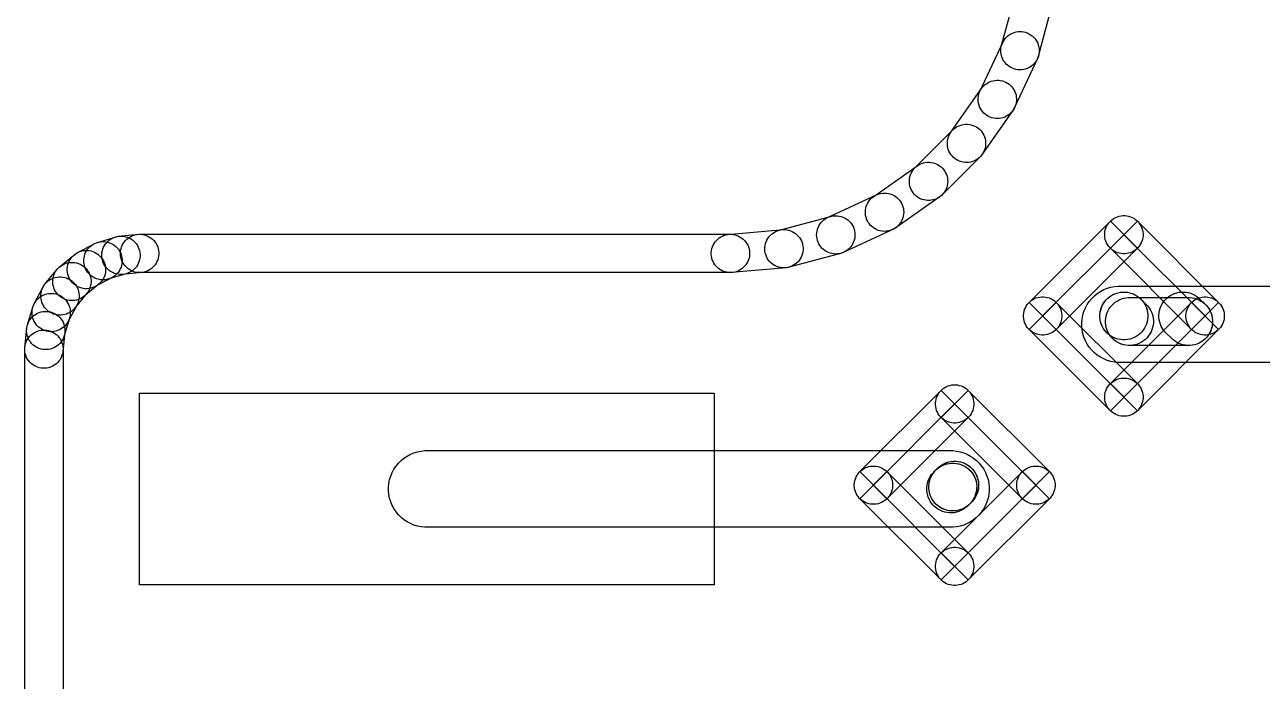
# Model space of a CAD drawing. Extents: x 124579 to 173950, y -108350 to -87650.
# Drawn here: x 124579 to 131043, y -97764 to -94335 of the extents above; entities that cross this region are included whole.
import ezdxf

# ---------------------------------------------------------------- set-up
doc = ezdxf.new("R2010")
doc.units = 0
doc.layers.add('L2D0_Cu1', color=1, linetype='CONTINUOUS')
doc.layers.add('L7D0_Profile1', color=3, linetype='CONTINUOUS')

msp = doc.modelspace()

# ---------------------------------------------------------------- linework, layer by layer
at = {"layer": 'L2D0_Cu1'}
for points in [[(130314.985, -95531.974), (130305.219, -95531.012), (130295.594, -95529.097), (130286.203, -95526.248), (130277.136, -95522.493), (130268.482, -95517.867), (130260.322, -95512.415), (130252.736, -95506.189), (130245.797, -95499.25), (130239.571, -95491.664), (130234.119, -95483.504), (130229.493, -95474.85), (130225.738, -95465.783), (130222.889, -95456.392), (130220.974, -95446.767), (130220.012, -95437.001), (130220.012, -95427.187), (130220.974, -95417.421), (130222.889, -95407.796), (130225.738, -95398.405), (130229.493, -95389.338), (130234.119, -95380.684), (130239.571, -95372.524), (130245.797, -95364.938), (130252.736, -95357.999), (130260.322, -95351.773), (130268.482, -95346.321), (130277.136, -95341.695), (130286.203, -95337.94), (130295.594, -95335.091), (130305.219, -95333.176), (130314.985, -95332.214), (130324.799, -95332.214), (130334.565, -95333.176), (130344.19, -95335.091), (130353.581, -95337.94), (130362.648, -95341.695), (130371.302, -95346.321), (130379.462, -95351.773), (130387.048, -95357.999), (130393.987, -95364.938), (130400.213, -95372.524), (130405.665, -95380.684), (130410.291, -95389.338), (130414.046, -95398.405), (130416.895, -95407.796), (130418.81, -95417.421), (130419.772, -95427.187), (130419.772, -95437.001), (130418.81, -95446.767), (130416.895, -95456.392), (130414.046, -95465.783), (130410.291, -95474.85), (130405.665, -95483.504), (130400.213, -95491.664), (130393.987, -95499.25), (130387.048, -95506.189), (130379.462, -95512.415), (130371.302, -95517.867), (130362.648, -95522.493), (130353.581, -95526.248), (130344.19, -95529.097), (130334.565, -95531.012), (130324.799, -95531.974)], [(129966.339, -95927.069), (129824.917, -95785.647), (130249.181, -95361.383), (130390.603, -95502.805)], [(130673.445, -95927.069), (130249.181, -95502.805), (130390.603, -95361.383), (130814.867, -95785.647)], [(130319.892, -96280.622), (129895.628, -95856.358), (130319.892, -95432.094), (130744.156, -95856.358)], [(129890.721, -95956.238), (129880.955, -95955.276), (129871.33, -95953.361), (129861.939, -95950.512), (129852.872, -95946.757), (129844.218, -95942.131), (129836.058, -95936.679), (129828.472, -95930.453), (129821.533, -95923.514), (129815.307, -95915.928), (129809.855, -95907.768), (129805.229, -95899.114), (129801.474, -95890.047), (129798.625, -95880.656), (129796.71, -95871.031), (129795.748, -95861.265), (129795.748, -95851.451), (129796.71, -95841.685), (129798.625, -95832.06), (129801.474, -95822.669), (129805.229, -95813.602), (129809.855, -95804.948), (129815.307, -95796.788), (129821.533, -95789.202), (129828.472, -95782.263), (129836.058, -95776.037), (129844.218, -95770.585), (129852.872, -95765.959), (129861.939, -95762.204), (129871.33, -95759.355), (129880.955, -95757.44), (129890.721, -95756.478), (129900.535, -95756.478), (129910.301, -95757.44), (129919.926, -95759.355), (129929.317, -95762.204), (129938.384, -95765.959), (129947.038, -95770.585), (129955.198, -95776.037), (129962.784, -95782.263), (129969.723, -95789.202), (129975.949, -95796.788), (129981.401, -95804.948), (129986.027, -95813.602), (129989.782, -95822.669), (129992.631, -95832.06), (129994.546, -95841.685), (129995.508, -95851.451), (129995.508, -95861.265), (129994.546, -95871.031), (129992.631, -95880.656), (129989.782, -95890.047), (129986.027, -95899.114), (129981.401, -95907.768), (129975.949, -95915.928), (129969.723, -95923.514), (129962.784, -95930.453), (129955.198, -95936.679), (129947.038, -95942.131), (129938.384, -95946.757), (129929.317, -95950.512), (129919.926, -95953.361), (129910.301, -95955.276), (129900.535, -95956.238)], [(130249.181, -96351.333), (129824.917, -95927.069), (129966.339, -95785.647), (130390.603, -96209.911)], [(130313.709, -95981.4), (130301.487, -95980.196), (130289.441, -95977.8), (130277.688, -95974.235), (130266.341, -95969.535), (130255.51, -95963.745), (130245.298, -95956.922), (130235.804, -95949.131), (130227.119, -95940.446), (130219.328, -95930.952), (130212.505, -95920.74), (130206.715, -95909.909), (130202.015, -95898.562), (130198.45, -95886.809), (130196.054, -95874.763), (130194.85, -95862.541), (130194.85, -95850.259), (130196.054, -95838.037), (130198.45, -95825.991), (130202.015, -95814.238), (130206.715, -95802.891), (130212.505, -95792.06), (130219.328, -95781.848), (130227.119, -95772.354), (130235.804, -95763.669), (130245.298, -95755.878), (130255.51, -95749.055), (130266.341, -95743.265), (130277.688, -95738.565), (130289.441, -95735), (130301.487, -95732.604), (130313.709, -95731.4), (130326.091, -95731.4), (130338.313, -95732.604), (130350.359, -95735), (130362.112, -95738.565), (130373.459, -95743.265), (130384.29, -95749.055), (130394.502, -95755.878), (130403.996, -95763.669), (130412.681, -95772.354), (130420.472, -95781.848), (130427.295, -95792.06), (130433.085, -95802.891), (130437.785, -95814.238), (130441.35, -95825.991), (130443.746, -95838.037), (130444.95, -95850.259), (130444.95, -95862.541), (130443.746, -95874.763), (130441.35, -95886.809), (130437.785, -95898.562), (130433.085, -95909.909), (130427.295, -95920.74), (130420.472, -95930.952), (130412.681, -95940.446), (130403.996, -95949.131), (130394.502, -95956.922), (130384.29, -95963.745), (130373.459, -95969.535), (130362.112, -95974.235), (130350.359, -95977.8), (130338.313, -95980.196), (130326.091, -95981.4)], [(130354.448, -96010.73), (130342.166, -96010.667), (130329.95, -96009.4), (130317.917, -96006.942), (130306.182, -96003.316), (130294.86, -95998.558), (130284.058, -95992.713), (130273.882, -95985.837), (130264.428, -95977.997), (130226.788, -95939.968), (130219.046, -95930.434), (130212.275, -95920.187), (130206.541, -95909.326), (130201.9, -95897.955), (130198.395, -95886.184), (130196.061, -95874.126), (130194.92, -95861.898), (130194.983, -95849.616), (130196.25, -95837.4), (130198.708, -95825.367), (130202.334, -95813.632), (130207.092, -95802.31), (130212.937, -95791.508), (130219.813, -95781.332), (130227.653, -95771.878), (130236.382, -95763.238), (130245.916, -95755.496), (130256.163, -95748.725), (130267.024, -95742.991), (130278.395, -95738.35), (130290.166, -95734.845), (130302.224, -95732.511), (130314.452, -95731.37), (130326.734, -95731.433), (130338.95, -95732.7), (130350.983, -95735.158), (130362.718, -95738.784), (130374.04, -95743.542), (130384.842, -95749.387), (130395.018, -95756.263), (130404.472, -95764.103), (130442.112, -95802.132), (130449.854, -95811.666), (130456.625, -95821.913), (130462.359, -95832.774), (130467, -95844.145), (130470.505, -95855.916), (130472.839, -95867.974), (130473.98, -95880.202), (130473.917, -95892.484), (130472.65, -95904.7), (130470.192, -95916.733), (130466.566, -95928.468), (130461.808, -95939.79), (130455.963, -95950.592), (130449.087, -95960.768), (130441.247, -95970.222), (130432.518, -95978.862), (130422.984, -95986.604), (130412.737, -95993.375), (130401.876, -95999.109), (130390.505, -96003.75), (130378.734, -96007.255), (130366.676, -96009.589)], [(130342.809, -96010.7), (130330.587, -96009.496), (130318.541, -96007.1), (130306.788, -96003.535), (130295.441, -95998.835), (130284.61, -95993.045), (130274.398, -95986.222), (130264.904, -95978.431), (130256.219, -95969.746), (130248.428, -95960.252), (130241.605, -95950.04), (130235.815, -95939.209), (130231.115, -95927.862), (130227.55, -95916.109), (130225.154, -95904.063), (130223.95, -95891.841), (130223.95, -95879.559), (130225.154, -95867.337), (130227.55, -95855.291), (130231.115, -95843.538), (130235.815, -95832.191), (130241.605, -95821.36), (130248.428, -95811.148), (130256.219, -95801.654), (130264.904, -95792.969), (130274.398, -95785.178), (130284.61, -95778.355), (130295.441, -95772.565), (130306.788, -95767.865), (130318.541, -95764.3), (130330.587, -95761.904), (130342.809, -95760.7), (130664.091, -95760.7), (130676.313, -95761.904), (130688.359, -95764.3), (130700.112, -95767.865), (130711.459, -95772.565), (130722.29, -95778.355), (130732.502, -95785.178), (130741.996, -95792.969), (130750.681, -95801.654), (130758.472, -95811.148), (130765.295, -95821.36), (130771.085, -95832.191), (130775.785, -95843.538), (130779.35, -95855.291), (130781.746, -95867.337), (130782.95, -95879.559), (130782.95, -95891.841), (130781.746, -95904.063), (130779.35, -95916.109), (130775.785, -95927.862), (130771.085, -95939.209), (130765.295, -95950.04), (130758.472, -95960.252), (130750.681, -95969.746), (130741.996, -95978.431), (130732.502, -95986.222), (130722.29, -95993.045), (130711.459, -95998.835), (130700.112, -96003.535), (130688.359, -96007.1), (130676.313, -96009.496), (130664.091, -96010.7)], [(130390.603, -96351.333), (130249.181, -96209.911), (130673.445, -95785.647), (130814.867, -95927.069)], [(130653.285, -96010.764), (130641.049, -96009.704), (130628.976, -96007.451), (130617.182, -96004.024), (130605.78, -95999.459), (130594.881, -95993.797), (130584.589, -95987.095), (130575.004, -95979.416), (130536.218, -95941.535), (130528.315, -95932.134), (130521.372, -95922.003), (130515.455, -95911.241), (130510.621, -95899.95), (130506.917, -95888.24), (130504.379, -95876.223), (130503.031, -95864.016), (130502.886, -95851.735), (130503.946, -95839.499), (130506.199, -95827.426), (130509.626, -95815.632), (130514.191, -95804.23), (130519.853, -95793.331), (130526.555, -95783.039), (130534.234, -95773.454), (130542.815, -95764.668), (130552.216, -95756.765), (130562.347, -95749.822), (130573.109, -95743.905), (130584.4, -95739.071), (130596.11, -95735.367), (130608.127, -95732.829), (130620.334, -95731.481), (130632.615, -95731.336), (130644.851, -95732.396), (130656.924, -95734.649), (130668.718, -95738.076), (130680.12, -95742.641), (130691.019, -95748.303), (130701.311, -95755.005), (130710.896, -95762.684), (130749.682, -95800.565), (130757.585, -95809.966), (130764.528, -95820.097), (130770.445, -95830.859), (130775.279, -95842.15), (130778.983, -95853.86), (130781.521, -95865.877), (130782.869, -95878.084), (130783.014, -95890.365), (130781.954, -95902.601), (130779.701, -95914.674), (130776.274, -95926.468), (130771.709, -95937.87), (130766.047, -95948.769), (130759.345, -95959.061), (130751.666, -95968.646), (130743.085, -95977.432), (130733.684, -95985.335), (130723.553, -95992.278), (130712.791, -95998.195), (130701.5, -96003.029), (130689.79, -96006.733), (130677.773, -96009.271), (130665.566, -96010.619)], [(130739.249, -95956.238), (130729.483, -95955.276), (130719.858, -95953.361), (130710.467, -95950.512), (130701.4, -95946.757), (130692.746, -95942.131), (130684.586, -95936.679), (130677, -95930.453), (130670.061, -95923.514), (130663.835, -95915.928), (130658.383, -95907.768), (130653.757, -95899.114), (130650.002, -95890.047), (130647.153, -95880.656), (130645.238, -95871.031), (130644.276, -95861.265), (130644.276, -95851.451), (130645.238, -95841.685), (130647.153, -95832.06), (130650.002, -95822.669), (130653.757, -95813.602), (130658.383, -95804.948), (130663.835, -95796.788), (130670.061, -95789.202), (130677, -95782.263), (130684.586, -95776.037), (130692.746, -95770.585), (130701.4, -95765.959), (130710.467, -95762.204), (130719.858, -95759.355), (130729.483, -95757.44), (130739.249, -95756.478), (130749.063, -95756.478), (130758.829, -95757.44), (130768.454, -95759.355), (130777.845, -95762.204), (130786.912, -95765.959), (130795.566, -95770.585), (130803.726, -95776.037), (130811.312, -95782.263), (130818.251, -95789.202), (130824.477, -95796.788), (130829.929, -95804.948), (130834.555, -95813.602), (130838.31, -95822.669), (130841.159, -95832.06), (130843.074, -95841.685), (130844.036, -95851.451), (130844.036, -95861.265), (130843.074, -95871.031), (130841.159, -95880.656), (130838.31, -95890.047), (130834.555, -95899.114), (130829.929, -95907.768), (130824.477, -95915.928), (130818.251, -95923.514), (130811.312, -95930.453), (130803.726, -95936.679), (130795.566, -95942.131), (130786.912, -95946.757), (130777.845, -95950.512), (130768.454, -95953.361), (130758.829, -95955.276), (130749.063, -95956.238)], [(129431.101, -96415.858), (129421.335, -96414.896), (129411.71, -96412.981), (129402.319, -96410.132), (129393.252, -96406.377), (129384.598, -96401.751), (129376.438, -96396.299), (129368.852, -96390.073), (129361.913, -96383.134), (129355.687, -96375.548), (129350.235, -96367.388), (129345.609, -96358.734), (129341.854, -96349.667), (129339.005, -96340.276), (129337.09, -96330.651), (129336.128, -96320.885), (129336.128, -96311.071), (129337.09, -96301.305), (129339.005, -96291.68), (129341.854, -96282.289), (129345.609, -96273.222), (129350.235, -96264.568), (129355.687, -96256.408), (129361.913, -96248.822), (129368.852, -96241.883), (129376.438, -96235.657), (129384.598, -96230.205), (129393.252, -96225.579), (129402.319, -96221.824), (129411.71, -96218.975), (129421.335, -96217.06), (129431.101, -96216.098), (129440.915, -96216.098), (129450.681, -96217.06), (129460.306, -96218.975), (129469.697, -96221.824), (129478.764, -96225.579), (129487.418, -96230.205), (129495.578, -96235.657), (129503.164, -96241.883), (129510.103, -96248.822), (129516.329, -96256.408), (129521.781, -96264.568), (129526.407, -96273.222), (129530.162, -96282.289), (129533.011, -96291.68), (129534.926, -96301.305), (129535.888, -96311.071), (129535.888, -96320.885), (129534.926, -96330.651), (129533.011, -96340.276), (129530.162, -96349.667), (129526.407, -96358.734), (129521.781, -96367.388), (129516.329, -96375.548), (129510.103, -96383.134), (129503.164, -96390.073), (129495.578, -96396.299), (129487.418, -96401.751), (129478.764, -96406.377), (129469.697, -96410.132), (129460.306, -96412.981), (129450.681, -96414.896), (129440.915, -96415.858)], [(130314.985, -96380.502), (130305.219, -96379.54), (130295.594, -96377.625), (130286.203, -96374.776), (130277.136, -96371.021), (130268.482, -96366.395), (130260.322, -96360.943), (130252.736, -96354.717), (130245.797, -96347.778), (130239.571, -96340.192), (130234.119, -96332.032), (130229.493, -96323.378), (130225.738, -96314.311), (130222.889, -96304.92), (130220.974, -96295.295), (130220.012, -96285.529), (130220.012, -96275.715), (130220.974, -96265.949), (130222.889, -96256.324), (130225.738, -96246.933), (130229.493, -96237.866), (130234.119, -96229.212), (130239.571, -96221.052), (130245.797, -96213.466), (130252.736, -96206.527), (130260.322, -96200.301), (130268.482, -96194.849), (130277.136, -96190.223), (130286.203, -96186.468), (130295.594, -96183.619), (130305.219, -96181.704), (130314.985, -96180.742), (130324.799, -96180.742), (130334.565, -96181.704), (130344.19, -96183.619), (130353.581, -96186.468), (130362.648, -96190.223), (130371.302, -96194.849), (130379.462, -96200.301), (130387.048, -96206.527), (130393.987, -96213.466), (130400.213, -96221.052), (130405.665, -96229.212), (130410.291, -96237.866), (130414.046, -96246.933), (130416.895, -96256.324), (130418.81, -96265.949), (130419.772, -96275.715), (130419.772, -96285.529), (130418.81, -96295.295), (130416.895, -96304.92), (130414.046, -96314.311), (130410.291, -96323.378), (130405.665, -96332.032), (130400.213, -96340.192), (130393.987, -96347.778), (130387.048, -96354.717), (130379.462, -96360.943), (130371.302, -96366.395), (130362.648, -96371.021), (130353.581, -96374.776), (130344.19, -96377.625), (130334.565, -96379.54), (130324.799, -96380.502)], [(125179.05, -97260), (125179.05, -96260), (128179.05, -96260), (128179.05, -97260)], [(129082.455, -96810.953), (128941.033, -96669.531), (129365.297, -96245.267), (129506.719, -96386.689)], [(129789.561, -96810.953), (129365.297, -96386.689), (129506.719, -96245.267), (129930.983, -96669.531)], [(129436.008, -97164.506), (129011.744, -96740.242), (129436.008, -96315.978), (129860.272, -96740.242)], [(126669.225, -96960), (126649.669, -96958.074), (126630.395, -96954.24), (126611.591, -96948.536), (126593.436, -96941.016), (126576.105, -96931.753), (126559.766, -96920.835), (126544.576, -96908.369), (126530.681, -96894.474), (126518.215, -96879.284), (126507.297, -96862.945), (126498.034, -96845.614), (126490.514, -96827.459), (126484.81, -96808.655), (126480.976, -96789.381), (126479.05, -96769.825), (126479.05, -96750.175), (126480.976, -96730.619), (126484.81, -96711.345), (126490.514, -96692.541), (126498.034, -96674.386), (126507.297, -96657.055), (126518.215, -96640.716), (126530.681, -96625.526), (126544.576, -96611.631), (126559.766, -96599.165), (126576.105, -96588.247), (126593.436, -96578.984), (126611.591, -96571.464), (126630.395, -96565.76), (126649.669, -96561.926), (126669.225, -96560), (129425.775, -96560), (129445.331, -96561.926), (129464.605, -96565.76), (129483.409, -96571.464), (129501.564, -96578.984), (129518.895, -96588.247), (129535.234, -96599.165), (129550.424, -96611.631), (129564.319, -96625.526), (129576.785, -96640.716), (129587.703, -96657.055), (129596.966, -96674.386), (129604.486, -96692.541), (129610.19, -96711.345), (129614.024, -96730.619), (129615.95, -96750.175), (129615.95, -96769.825), (129614.024, -96789.381), (129610.19, -96808.655), (129604.486, -96827.459), (129596.966, -96845.614), (129587.703, -96862.945), (129576.785, -96879.284), (129564.319, -96894.474), (129550.424, -96908.369), (129535.234, -96920.835), (129518.895, -96931.753), (129501.564, -96941.016), (129483.409, -96948.536), (129464.605, -96954.24), (129445.331, -96958.074), (129425.775, -96960)], [(129421.463, -96885.029), (129409.181, -96884.968), (129396.965, -96883.702), (129384.931, -96881.246), (129373.196, -96877.622), (129361.873, -96872.865), (129351.071, -96867.021), (129340.894, -96860.146), (129331.439, -96852.307), (129322.798, -96843.579), (129315.055, -96834.046), (129308.283, -96823.8), (129302.548, -96812.94), (129297.905, -96801.569), (129294.399, -96789.799), (129292.063, -96777.741), (129290.921, -96765.513), (129290.982, -96753.231), (129292.248, -96741.015), (129294.704, -96728.981), (129298.328, -96717.246), (129303.085, -96705.923), (129308.929, -96695.121), (129315.804, -96684.944), (129323.643, -96675.489), (129342.371, -96656.948), (129351.904, -96649.205), (129362.15, -96642.433), (129373.01, -96636.698), (129384.381, -96632.055), (129396.151, -96628.549), (129408.209, -96626.213), (129420.437, -96625.071), (129432.719, -96625.132), (129444.935, -96626.398), (129456.969, -96628.854), (129468.704, -96632.478), (129480.027, -96637.235), (129490.829, -96643.079), (129501.006, -96649.954), (129510.461, -96657.793), (129519.102, -96666.521), (129526.845, -96676.054), (129533.617, -96686.3), (129539.352, -96697.16), (129543.995, -96708.531), (129547.501, -96720.301), (129549.837, -96732.359), (129550.979, -96744.587), (129550.918, -96756.869), (129549.652, -96769.085), (129547.196, -96781.119), (129543.572, -96792.854), (129538.815, -96804.177), (129532.971, -96814.979), (129526.096, -96825.156), (129518.257, -96834.611), (129499.529, -96853.152), (129489.996, -96860.895), (129479.75, -96867.667), (129468.89, -96873.402), (129457.519, -96878.045), (129445.749, -96881.551), (129433.691, -96883.887)], [(129431.463, -96875.129), (129419.181, -96875.068), (129406.965, -96873.802), (129394.931, -96871.346), (129383.196, -96867.722), (129371.873, -96862.965), (129361.071, -96857.121), (129350.894, -96850.246), (129341.439, -96842.407), (129332.798, -96833.679), (129325.055, -96824.146), (129318.283, -96813.9), (129312.548, -96803.04), (129307.905, -96791.669), (129304.399, -96779.899), (129302.063, -96767.841), (129300.921, -96755.613), (129300.982, -96743.331), (129302.248, -96731.115), (129304.704, -96719.081), (129308.328, -96707.346), (129313.085, -96696.023), (129318.929, -96685.221), (129325.804, -96675.044), (129333.643, -96665.589), (129352.371, -96647.048), (129361.904, -96639.305), (129372.15, -96632.533), (129383.01, -96626.798), (129394.381, -96622.155), (129406.151, -96618.649), (129418.209, -96616.313), (129430.437, -96615.171), (129442.719, -96615.232), (129454.935, -96616.498), (129466.969, -96618.954), (129478.704, -96622.578), (129490.027, -96627.335), (129500.829, -96633.179), (129511.006, -96640.054), (129520.461, -96647.893), (129529.102, -96656.621), (129536.845, -96666.154), (129543.617, -96676.4), (129549.352, -96687.26), (129553.995, -96698.631), (129557.501, -96710.401), (129559.837, -96722.459), (129560.979, -96734.687), (129560.918, -96746.969), (129559.652, -96759.185), (129557.196, -96771.219), (129553.572, -96782.954), (129548.815, -96794.277), (129542.971, -96805.079), (129536.096, -96815.256), (129528.257, -96824.711), (129509.529, -96843.252), (129499.996, -96850.995), (129489.75, -96857.767), (129478.89, -96863.502), (129467.519, -96868.145), (129455.749, -96871.651), (129443.691, -96873.987)], [(129419.809, -96875.1), (129407.587, -96873.896), (129395.541, -96871.5), (129383.788, -96867.935), (129372.441, -96863.235), (129361.61, -96857.445), (129351.398, -96850.622), (129341.904, -96842.831), (129333.219, -96834.146), (129325.428, -96824.652), (129318.605, -96814.44), (129312.815, -96803.609), (129308.115, -96792.262), (129304.55, -96780.509), (129302.154, -96768.463), (129300.95, -96756.241), (129300.95, -96743.959), (129302.154, -96731.737), (129304.55, -96719.691), (129308.115, -96707.938), (129312.815, -96696.591), (129318.605, -96685.76), (129325.428, -96675.548), (129333.219, -96666.054), (129341.904, -96657.369), (129351.398, -96649.578), (129361.61, -96642.755), (129372.441, -96636.965), (129383.788, -96632.265), (129395.541, -96628.7), (129407.587, -96626.304), (129419.809, -96625.1), (129432.291, -96625.1), (129444.513, -96626.304), (129456.559, -96628.7), (129468.312, -96632.265), (129479.659, -96636.965), (129490.49, -96642.755), (129500.702, -96649.578), (129510.196, -96657.369), (129518.881, -96666.054), (129526.672, -96675.548), (129533.495, -96685.76), (129539.285, -96696.591), (129543.985, -96707.938), (129547.55, -96719.691), (129549.946, -96731.737), (129551.15, -96743.959), (129551.15, -96756.241), (129549.946, -96768.463), (129547.55, -96780.509), (129543.985, -96792.262), (129539.285, -96803.609), (129533.495, -96814.44), (129526.672, -96824.652), (129518.881, -96834.146), (129510.196, -96842.831), (129500.702, -96850.622), (129490.49, -96857.445), (129479.659, -96863.235), (129468.312, -96867.935), (129456.559, -96871.5), (129444.513, -96873.896), (129432.291, -96875.1)], [(129420.009, -96875.1), (129407.787, -96873.896), (129395.741, -96871.5), (129383.988, -96867.935), (129372.641, -96863.235), (129361.81, -96857.445), (129351.598, -96850.622), (129342.104, -96842.831), (129333.419, -96834.146), (129325.628, -96824.652), (129318.805, -96814.44), (129313.015, -96803.609), (129308.315, -96792.262), (129304.75, -96780.509), (129302.354, -96768.463), (129301.15, -96756.241), (129301.15, -96743.959), (129302.354, -96731.737), (129304.75, -96719.691), (129308.315, -96707.938), (129313.015, -96696.591), (129318.805, -96685.76), (129325.628, -96675.548), (129333.419, -96666.054), (129352.004, -96647.469), (129361.498, -96639.678), (129371.71, -96632.855), (129382.541, -96627.065), (129393.888, -96622.365), (129405.641, -96618.8), (129417.687, -96616.404), (129429.909, -96615.2), (129442.191, -96615.2), (129454.413, -96616.404), (129466.459, -96618.8), (129478.212, -96622.365), (129489.559, -96627.065), (129500.39, -96632.855), (129510.602, -96639.678), (129520.096, -96647.469), (129528.781, -96656.154), (129536.572, -96665.648), (129543.395, -96675.86), (129549.185, -96686.691), (129553.885, -96698.038), (129557.45, -96709.791), (129559.846, -96721.837), (129561.05, -96734.059), (129561.05, -96746.341), (129559.846, -96758.563), (129557.45, -96770.609), (129553.885, -96782.362), (129549.185, -96793.709), (129543.395, -96804.54), (129536.572, -96814.752), (129528.781, -96824.246), (129510.196, -96842.831), (129500.702, -96850.622), (129490.49, -96857.445), (129479.659, -96863.235), (129468.312, -96867.935), (129456.559, -96871.5), (129444.513, -96873.896), (129432.291, -96875.1)], [(129006.837, -96840.122), (128997.071, -96839.16), (128987.446, -96837.245), (128978.055, -96834.396), (128968.988, -96830.641), (128960.334, -96826.015), (128952.174, -96820.563), (128944.588, -96814.337), (128937.649, -96807.398), (128931.423, -96799.812), (128925.971, -96791.652), (128921.345, -96782.998), (128917.59, -96773.931), (128914.741, -96764.54), (128912.826, -96754.915), (128911.864, -96745.149), (128911.864, -96735.335), (128912.826, -96725.569), (128914.741, -96715.944), (128917.59, -96706.553), (128921.345, -96697.486), (128925.971, -96688.832), (128931.423, -96680.672), (128937.649, -96673.086), (128944.588, -96666.147), (128952.174, -96659.921), (128960.334, -96654.469), (128968.988, -96649.843), (128978.055, -96646.088), (128987.446, -96643.239), (128997.071, -96641.324), (129006.837, -96640.362), (129016.651, -96640.362), (129026.417, -96641.324), (129036.042, -96643.239), (129045.433, -96646.088), (129054.5, -96649.843), (129063.154, -96654.469), (129071.314, -96659.921), (129078.9, -96666.147), (129085.839, -96673.086), (129092.065, -96680.672), (129097.517, -96688.832), (129102.143, -96697.486), (129105.898, -96706.553), (129108.747, -96715.944), (129110.662, -96725.569), (129111.624, -96735.335), (129111.624, -96745.149), (129110.662, -96754.915), (129108.747, -96764.54), (129105.898, -96773.931), (129102.143, -96782.998), (129097.517, -96791.652), (129092.065, -96799.812), (129085.839, -96807.398), (129078.9, -96814.337), (129071.314, -96820.563), (129063.154, -96826.015), (129054.5, -96830.641), (129045.433, -96834.396), (129036.042, -96837.245), (129026.417, -96839.16), (129016.651, -96840.122)], [(129365.297, -97235.217), (128941.033, -96810.953), (129082.455, -96669.531), (129506.719, -97093.795)], [(129506.719, -97235.217), (129365.297, -97093.795), (129789.561, -96669.531), (129930.983, -96810.953)], [(129855.365, -96840.122), (129845.599, -96839.16), (129835.974, -96837.245), (129826.583, -96834.396), (129817.516, -96830.641), (129808.862, -96826.015), (129800.702, -96820.563), (129793.116, -96814.337), (129786.177, -96807.398), (129779.951, -96799.812), (129774.499, -96791.652), (129769.873, -96782.998), (129766.118, -96773.931), (129763.269, -96764.54), (129761.354, -96754.915), (129760.392, -96745.149), (129760.392, -96735.335), (129761.354, -96725.569), (129763.269, -96715.944), (129766.118, -96706.553), (129769.873, -96697.486), (129774.499, -96688.832), (129779.951, -96680.672), (129786.177, -96673.086), (129793.116, -96666.147), (129800.702, -96659.921), (129808.862, -96654.469), (129817.516, -96649.843), (129826.583, -96646.088), (129835.974, -96643.239), (129845.599, -96641.324), (129855.365, -96640.362), (129865.179, -96640.362), (129874.945, -96641.324), (129884.57, -96643.239), (129893.961, -96646.088), (129903.028, -96649.843), (129911.682, -96654.469), (129919.842, -96659.921), (129927.428, -96666.147), (129934.367, -96673.086), (129940.593, -96680.672), (129946.045, -96688.832), (129950.671, -96697.486), (129954.426, -96706.553), (129957.275, -96715.944), (129959.19, -96725.569), (129960.152, -96735.335), (129960.152, -96745.149), (129959.19, -96754.915), (129957.275, -96764.54), (129954.426, -96773.931), (129950.671, -96782.998), (129946.045, -96791.652), (129940.593, -96799.812), (129934.367, -96807.398), (129927.428, -96814.337), (129919.842, -96820.563), (129911.682, -96826.015), (129903.028, -96830.641), (129893.961, -96834.396), (129884.57, -96837.245), (129874.945, -96839.16), (129865.179, -96840.122)], [(129431.101, -97264.386), (129421.335, -97263.424), (129411.71, -97261.509), (129402.319, -97258.66), (129393.252, -97254.905), (129384.598, -97250.279), (129376.438, -97244.827), (129368.852, -97238.601), (129361.913, -97231.662), (129355.687, -97224.076), (129350.235, -97215.916), (129345.609, -97207.262), (129341.854, -97198.195), (129339.005, -97188.804), (129337.09, -97179.179), (129336.128, -97169.413), (129336.128, -97159.599), (129337.09, -97149.833), (129339.005, -97140.208), (129341.854, -97130.817), (129345.609, -97121.75), (129350.235, -97113.096), (129355.687, -97104.936), (129361.913, -97097.35), (129368.852, -97090.411), (129376.438, -97084.185), (129384.598, -97078.733), (129393.252, -97074.107), (129402.319, -97070.352), (129411.71, -97067.503), (129421.335, -97065.588), (129431.101, -97064.626), (129440.915, -97064.626), (129450.681, -97065.588), (129460.306, -97067.503), (129469.697, -97070.352), (129478.764, -97074.107), (129487.418, -97078.733), (129495.578, -97084.185), (129503.164, -97090.411), (129510.103, -97097.35), (129516.329, -97104.936), (129521.781, -97113.096), (129526.407, -97121.75), (129530.162, -97130.817), (129533.011, -97140.208), (129534.926, -97149.833), (129535.888, -97159.599), (129535.888, -97169.413), (129534.926, -97179.179), (129533.011, -97188.804), (129530.162, -97198.195), (129526.407, -97207.262), (129521.781, -97215.916), (129516.329, -97224.076), (129510.103, -97231.662), (129503.164, -97238.601), (129495.578, -97244.827), (129487.418, -97250.279), (129478.764, -97254.905), (129469.697, -97258.66), (129460.306, -97261.509), (129450.681, -97263.424), (129440.915, -97264.386)]]:
    msp.add_lwpolyline(points, close=True, dxfattribs=at)
msp.add_lwpolyline([(136565.725, -96100), (130290.175, -96100), (130270.619, -96098.074), (130251.345, -96094.24), (130232.541, -96088.536), (130214.386, -96081.016), (130197.055, -96071.753), (130180.716, -96060.835), (130165.526, -96048.369), (130151.631, -96034.474), (130139.165, -96019.284), (130128.247, -96002.945), (130118.984, -95985.614), (130111.464, -95967.459), (130105.76, -95948.655), (130101.926, -95929.381), (130100, -95909.825), (130100, -95890.175), (130101.926, -95870.619), (130105.76, -95851.345), (130111.464, -95832.541), (130118.984, -95814.386), (130128.247, -95797.055), (130139.165, -95780.716), (130151.631, -95765.526), (130165.526, -95751.631), (130180.716, -95739.165), (130197.055, -95728.247), (130214.386, -95718.984), (130232.541, -95711.464), (130251.345, -95705.76), (130270.619, -95701.926), (130290.175, -95700), (136565.725, -95700)], dxfattribs=at)
at = {"layer": 'L7D0_Profile1'}
for points in [[(129947.863, -94221.142), (129872.688, -94501.63), (129869.227, -94510.826), (129864.88, -94519.637), (129859.691, -94527.981), (129853.71, -94535.775), (129846.993, -94542.946), (129839.605, -94549.424), (129831.618, -94555.147), (129823.109, -94560.059), (129814.159, -94564.113), (129804.855, -94567.271), (129795.286, -94569.501), (129785.545, -94570.783), (129775.725, -94571.104), (129765.92, -94570.461), (129756.226, -94568.86), (129746.736, -94566.316), (129737.54, -94562.855), (129728.729, -94558.508), (129720.385, -94553.319), (129712.591, -94547.338), (129705.42, -94540.621), (129698.942, -94533.233), (129693.219, -94525.246), (129688.307, -94516.737), (129684.253, -94507.787), (129681.095, -94498.483), (129678.865, -94488.914), (129677.583, -94479.173), (129677.262, -94469.353), (129677.905, -94459.548), (129679.506, -94449.854), (129754.681, -94169.367)], [(124579.05, -100034.913), (124579.05, -96025.087), (124580.013, -96015.309), (124581.93, -96005.673), (124584.782, -95996.27), (124588.542, -95987.193), (124593.174, -95978.528), (124598.632, -95970.358), (124604.866, -95962.763), (124611.813, -95955.816), (124619.408, -95949.582), (124627.578, -95944.124), (124636.243, -95939.492), (124645.32, -95935.732), (124654.723, -95932.88), (124664.359, -95930.963), (124674.137, -95930), (124683.963, -95930), (124693.741, -95930.963), (124703.377, -95932.88), (124712.78, -95935.732), (124721.857, -95939.492), (124730.522, -95944.124), (124738.692, -95949.582), (124746.287, -95955.816), (124753.234, -95962.763), (124759.468, -95970.358), (124764.926, -95978.528), (124769.558, -95987.193), (124773.318, -95996.27), (124776.17, -96005.673), (124778.087, -96015.309), (124779.05, -96025.087), (124779.05, -100034.913)]]:
    msp.add_lwpolyline(points, dxfattribs=at)
for points in [[(129659.323, -94825.385), (129649.507, -94824.956), (129639.78, -94823.567), (129630.237, -94821.231), (129620.968, -94817.971), (129612.064, -94813.818), (129603.609, -94808.812), (129595.686, -94803.002), (129588.37, -94796.443), (129581.733, -94789.198), (129575.837, -94781.338), (129570.74, -94772.938), (129566.492, -94764.079), (129563.132, -94754.846), (129560.693, -94745.328), (129559.199, -94735.617), (129558.664, -94725.806), (129559.093, -94715.99), (129560.482, -94706.263), (129562.818, -94696.72), (129566.078, -94687.451), (129688.817, -94424.278), (129693.822, -94415.824), (129699.633, -94407.9), (129706.192, -94400.585), (129713.436, -94393.947), (129721.296, -94388.052), (129729.696, -94382.955), (129738.556, -94378.706), (129747.789, -94375.346), (129757.307, -94372.908), (129767.018, -94371.414), (129776.828, -94370.879), (129786.644, -94371.308), (129796.371, -94372.697), (129805.915, -94375.033), (129815.183, -94378.293), (129824.088, -94382.446), (129832.543, -94387.452), (129840.466, -94393.262), (129847.782, -94399.821), (129854.419, -94407.065), (129860.314, -94414.925), (129865.411, -94423.325), (129869.66, -94432.185), (129873.02, -94441.418), (129875.459, -94450.936), (129876.953, -94460.647), (129877.488, -94470.458), (129877.059, -94480.274), (129875.669, -94490), (129873.333, -94499.544), (129870.073, -94508.813), (129747.335, -94771.985), (129742.329, -94780.44), (129736.519, -94788.363), (129729.96, -94795.679), (129722.715, -94802.316), (129714.855, -94808.212), (129706.455, -94813.309), (129697.596, -94817.557), (129688.363, -94820.917), (129678.845, -94823.356), (129669.134, -94824.85)], [(129500.571, -95055.163), (129490.748, -95054.948), (129480.994, -95053.771), (129471.401, -95051.644), (129462.064, -95048.587), (129453.071, -95044.629), (129444.509, -95039.809), (129436.461, -95034.173), (129429.004, -95027.775), (129422.21, -95020.677), (129416.144, -95012.948), (129410.865, -95004.661), (129406.424, -94995.896), (129402.864, -94986.739), (129400.218, -94977.276), (129398.512, -94967.6), (129397.763, -94957.803), (129397.978, -94947.98), (129399.155, -94938.226), (129401.282, -94928.633), (129404.339, -94919.296), (129408.297, -94910.303), (129413.117, -94901.741), (129579.69, -94663.879), (129586.087, -94656.422), (129593.185, -94649.628), (129600.915, -94643.562), (129609.202, -94638.284), (129617.966, -94633.843), (129627.124, -94630.282), (129636.586, -94627.636), (129646.262, -94625.931), (129656.059, -94625.182), (129665.882, -94625.397), (129675.637, -94626.573), (129685.229, -94628.7), (129694.567, -94631.758), (129703.56, -94635.715), (129712.122, -94640.535), (129720.17, -94646.171), (129727.627, -94652.569), (129734.421, -94659.667), (129740.486, -94667.397), (129745.765, -94675.683), (129750.206, -94684.448), (129753.767, -94693.605), (129756.412, -94703.068), (129758.118, -94712.744), (129758.867, -94722.541), (129758.652, -94732.364), (129757.475, -94742.119), (129755.348, -94751.711), (129752.291, -94761.049), (129748.334, -94770.042), (129743.514, -94778.603), (129576.941, -95016.465), (129570.543, -95023.922), (129563.445, -95030.716), (129555.716, -95036.782), (129547.429, -95042.061), (129538.664, -95046.502), (129529.507, -95050.062), (129520.044, -95052.708), (129510.368, -95054.414)], [(129294.531, -95253.456), (129284.753, -95252.492), (129275.117, -95250.575), (129265.714, -95247.722), (129256.637, -95243.962), (129247.972, -95239.33), (129239.803, -95233.87), (129232.208, -95227.637), (129225.261, -95220.689), (129219.028, -95213.094), (129213.57, -95204.924), (129208.939, -95196.258), (129205.179, -95187.181), (129202.328, -95177.778), (129200.411, -95168.141), (129199.449, -95158.363), (129199.449, -95148.538), (129200.413, -95138.76), (129202.33, -95129.124), (129205.183, -95119.721), (129208.943, -95110.644), (129213.575, -95101.979), (129219.035, -95093.81), (129225.268, -95086.215), (129430.614, -94880.891), (129438.209, -94874.659), (129446.379, -94869.2), (129455.044, -94864.569), (129464.122, -94860.81), (129473.524, -94857.958), (129483.161, -94856.042), (129492.939, -94855.079), (129502.765, -94855.08), (129512.543, -94856.043), (129522.179, -94857.961), (129531.581, -94860.813), (129540.659, -94864.574), (129549.323, -94869.206), (129557.493, -94874.665), (129565.087, -94880.898), (129572.035, -94887.846), (129578.267, -94895.442), (129583.726, -94903.612), (129588.357, -94912.277), (129592.116, -94921.355), (129594.968, -94930.757), (129596.884, -94940.394), (129597.847, -94950.172), (129597.846, -94959.997), (129596.883, -94969.775), (129594.965, -94979.412), (129592.113, -94988.814), (129588.352, -94997.891), (129583.72, -95006.556), (129578.261, -95014.725), (129572.028, -95022.32), (129366.682, -95227.644), (129359.087, -95233.877), (129350.917, -95239.335), (129342.251, -95243.966), (129333.174, -95247.726), (129323.771, -95250.577), (129314.134, -95252.494), (129304.356, -95253.456)], [(129066.883, -95414.451), (129057.086, -95413.701), (129047.41, -95411.995), (129037.948, -95409.348), (129028.791, -95405.786), (129020.027, -95401.344), (129011.741, -95396.065), (129004.012, -95389.998), (128996.915, -95383.204), (128990.518, -95375.746), (128984.882, -95367.697), (128980.063, -95359.135), (128976.106, -95350.141), (128973.05, -95340.803), (128970.924, -95331.211), (128969.749, -95321.456), (128969.535, -95311.633), (128970.285, -95301.836), (128971.991, -95292.16), (128974.638, -95282.698), (128978.2, -95273.541), (128982.642, -95264.777), (128987.921, -95256.491), (128993.988, -95248.762), (129000.782, -95241.665), (129008.24, -95235.268), (129246.12, -95068.72), (129254.682, -95063.901), (129263.675, -95059.944), (129273.013, -95056.888), (129282.606, -95054.762), (129292.361, -95053.586), (129302.184, -95053.373), (129311.981, -95054.123), (129321.657, -95055.829), (129331.119, -95058.476), (129340.276, -95062.038), (129349.04, -95066.48), (129357.326, -95071.759), (129365.055, -95077.826), (129372.152, -95084.62), (129378.549, -95092.078), (129384.184, -95100.127), (129389.004, -95108.689), (129392.96, -95117.682), (129396.016, -95127.02), (129398.143, -95136.613), (129399.318, -95146.368), (129399.532, -95156.191), (129398.782, -95165.988), (129397.075, -95175.664), (129394.429, -95185.126), (129390.867, -95194.283), (129386.425, -95203.047), (129381.145, -95211.333), (129375.079, -95219.062), (129368.284, -95226.159), (129360.827, -95232.556), (129122.947, -95399.104), (129114.385, -95403.923), (129105.391, -95407.88), (129096.053, -95410.936), (129086.461, -95413.062), (129076.706, -95414.237)], [(128814.786, -95533.046), (128804.976, -95532.51), (128795.265, -95531.015), (128785.747, -95528.575), (128776.514, -95525.214), (128767.655, -95520.965), (128759.256, -95515.867), (128751.396, -95509.971), (128744.153, -95503.332), (128737.595, -95496.016), (128731.785, -95488.092), (128726.78, -95479.637), (128722.628, -95470.732), (128719.369, -95461.463), (128717.034, -95451.919), (128715.646, -95442.192), (128715.218, -95432.376), (128715.754, -95422.566), (128717.249, -95412.855), (128719.689, -95403.337), (128723.05, -95394.104), (128727.299, -95385.245), (128732.397, -95376.846), (128738.293, -95368.986), (128744.932, -95361.743), (128752.248, -95355.185), (128760.172, -95349.375), (128768.627, -95344.37), (129031.813, -95221.66), (129041.082, -95218.401), (129050.626, -95216.066), (129060.353, -95214.677), (129070.169, -95214.249), (129079.979, -95214.785), (129089.69, -95216.28), (129099.208, -95218.72), (129108.441, -95222.081), (129117.299, -95226.331), (129125.699, -95231.428), (129133.559, -95237.325), (129140.802, -95243.963), (129147.36, -95251.279), (129153.17, -95259.203), (129158.175, -95267.658), (129162.327, -95276.563), (129165.586, -95285.832), (129167.921, -95295.376), (129169.309, -95305.103), (129169.737, -95314.919), (129169.201, -95324.73), (129167.706, -95334.441), (129165.266, -95343.958), (129161.905, -95353.191), (129157.655, -95362.05), (129152.558, -95370.449), (129146.662, -95378.309), (129140.023, -95385.553), (129132.707, -95392.111), (129124.783, -95397.92), (129116.328, -95402.925), (128853.142, -95525.636), (128843.873, -95528.895), (128834.329, -95531.23), (128824.602, -95532.618)], [(128545.966, -95605.637), (128536.146, -95605.315), (128526.404, -95604.032), (128516.836, -95601.801), (128507.532, -95598.642), (128498.583, -95594.587), (128490.074, -95589.674), (128482.088, -95583.95), (128474.701, -95577.472), (128467.984, -95570.3), (128462.004, -95562.505), (128456.815, -95554.161), (128452.47, -95545.349), (128449.01, -95536.153), (128446.467, -95526.662), (128444.867, -95516.968), (128444.225, -95507.164), (128444.547, -95497.344), (128445.83, -95487.602), (128448.061, -95478.034), (128451.22, -95468.73), (128455.275, -95459.781), (128460.188, -95451.272), (128465.912, -95443.286), (128472.39, -95435.899), (128479.562, -95429.182), (128487.357, -95423.202), (128495.701, -95418.013), (128504.513, -95413.668), (128513.709, -95410.208), (128794.205, -95335.062), (128803.899, -95333.462), (128813.703, -95332.82), (128823.523, -95333.142), (128833.265, -95334.425), (128842.833, -95336.656), (128852.137, -95339.815), (128861.086, -95343.87), (128869.595, -95348.783), (128877.582, -95354.507), (128884.968, -95360.985), (128891.685, -95368.157), (128897.666, -95375.952), (128902.854, -95384.296), (128907.199, -95393.108), (128910.659, -95402.304), (128913.202, -95411.795), (128914.802, -95421.489), (128915.444, -95431.293), (128915.122, -95441.113), (128913.84, -95450.855), (128911.608, -95460.423), (128908.449, -95469.727), (128904.394, -95478.677), (128899.481, -95487.185), (128893.757, -95495.172), (128887.279, -95502.558), (128880.107, -95509.275), (128872.312, -95515.256), (128863.968, -95520.444), (128855.156, -95524.789), (128845.96, -95528.25), (128565.464, -95603.395), (128555.77, -95604.995)], [(124982.8, -95668.029), (124973.022, -95667.067), (124963.385, -95665.151), (124953.982, -95662.299), (124944.905, -95658.54), (124936.239, -95653.909), (124928.069, -95648.451), (124920.473, -95642.218), (124913.525, -95635.271), (124907.292, -95627.677), (124901.832, -95619.508), (124897.2, -95610.843), (124893.439, -95601.766), (124890.586, -95592.364), (124888.669, -95582.727), (124887.705, -95572.949), (124887.704, -95563.124), (124888.666, -95553.346), (124890.582, -95543.709), (124893.434, -95534.307), (124897.193, -95525.229), (124901.824, -95516.563), (124907.282, -95508.393), (124913.514, -95500.798), (124920.461, -95493.85), (124928.056, -95487.616), (124936.225, -95482.156), (124944.89, -95477.524), (124953.967, -95473.763), (125057.167, -95442.449), (125066.803, -95440.531), (125076.581, -95439.567), (125086.407, -95439.567), (125096.185, -95440.529), (125105.821, -95442.445), (125115.224, -95445.296), (125124.302, -95449.056), (125132.967, -95453.687), (125141.137, -95459.145), (125148.733, -95465.377), (125155.681, -95472.324), (125161.915, -95479.919), (125167.374, -95488.088), (125172.006, -95496.753), (125175.767, -95505.83), (125178.62, -95515.232), (125180.538, -95524.868), (125181.502, -95534.646), (125181.502, -95544.472), (125180.54, -95554.25), (125178.624, -95563.886), (125175.773, -95573.289), (125172.013, -95582.367), (125167.382, -95591.032), (125161.924, -95599.202), (125155.692, -95606.798), (125148.745, -95613.746), (125141.15, -95619.98), (125132.981, -95625.439), (125124.316, -95630.071), (125115.239, -95633.832), (125012.04, -95665.147), (125002.403, -95667.064), (124992.625, -95668.028)], [(125076.599, -95639.567), (125066.821, -95638.605), (125057.184, -95636.689), (125047.781, -95633.838), (125038.704, -95630.079), (125030.038, -95625.448), (125021.868, -95619.99), (125014.272, -95613.758), (125007.324, -95606.811), (125001.09, -95599.216), (124995.631, -95591.047), (124990.998, -95582.382), (124987.237, -95573.305), (124984.384, -95563.903), (124982.467, -95554.267), (124981.503, -95544.489), (124981.502, -95534.664), (124982.464, -95524.885), (124984.38, -95515.249), (124987.231, -95505.846), (124990.99, -95496.768), (124995.621, -95488.103), (125001.079, -95479.933), (125007.311, -95472.337), (125014.258, -95465.389), (125021.853, -95459.155), (125030.022, -95453.695), (125038.687, -95449.063), (125047.764, -95445.302), (125057.166, -95442.449), (125066.802, -95440.531), (125174.128, -95429.95), (125183.953, -95429.95), (125193.731, -95430.912), (125203.368, -95432.828), (125212.771, -95435.679), (125221.849, -95439.438), (125230.514, -95444.069), (125238.684, -95449.527), (125246.28, -95455.759), (125253.228, -95462.706), (125259.462, -95470.301), (125264.921, -95478.47), (125269.554, -95487.134), (125273.315, -95496.212), (125276.168, -95505.614), (125278.086, -95515.25), (125279.05, -95525.028), (125279.05, -95534.853), (125278.088, -95544.631), (125276.172, -95554.268), (125273.321, -95563.671), (125269.562, -95572.749), (125264.931, -95581.414), (125259.473, -95589.584), (125253.241, -95597.18), (125246.294, -95604.128), (125238.699, -95610.362), (125230.53, -95615.821), (125221.866, -95620.454), (125212.788, -95624.215), (125203.386, -95627.068), (125193.75, -95628.986), (125086.424, -95639.566)], [(125174.137, -95630), (125164.359, -95629.037), (125154.723, -95627.12), (125145.32, -95624.268), (125136.243, -95620.508), (125127.578, -95615.876), (125119.408, -95610.418), (125111.813, -95604.184), (125104.866, -95597.237), (125098.632, -95589.642), (125093.174, -95581.472), (125088.542, -95572.807), (125084.782, -95563.73), (125081.93, -95554.327), (125080.013, -95544.691), (125079.05, -95534.913), (125079.05, -95525.087), (125080.013, -95515.309), (125081.93, -95505.673), (125084.782, -95496.27), (125088.542, -95487.193), (125093.174, -95478.528), (125098.632, -95470.358), (125104.866, -95462.763), (125111.813, -95455.816), (125119.408, -95449.582), (125127.578, -95444.124), (125136.243, -95439.492), (125145.32, -95435.732), (125154.723, -95432.88), (125164.359, -95430.963), (125174.137, -95430), (128269.75, -95430), (128279.528, -95430.963), (128289.164, -95432.88), (128298.567, -95435.732), (128307.644, -95439.492), (128316.309, -95444.124), (128324.479, -95449.582), (128332.074, -95455.816), (128339.021, -95462.763), (128345.255, -95470.358), (128350.713, -95478.528), (128355.345, -95487.193), (128359.105, -95496.27), (128361.957, -95505.673), (128363.874, -95515.309), (128364.837, -95525.087), (128364.837, -95534.913), (128363.874, -95544.691), (128361.957, -95554.327), (128359.105, -95563.73), (128355.345, -95572.807), (128350.713, -95581.472), (128345.255, -95589.642), (128339.021, -95597.237), (128332.074, -95604.184), (128324.479, -95610.418), (128316.309, -95615.876), (128307.644, -95620.508), (128298.567, -95624.268), (128289.164, -95627.12), (128279.528, -95629.037), (128269.75, -95630)], [(128268.655, -95630.019), (128258.83, -95629.911), (128249.063, -95628.841), (128239.448, -95626.819), (128230.077, -95623.864), (128221.042, -95620.005), (128212.428, -95615.279), (128204.318, -95609.731), (128196.792, -95603.415), (128189.921, -95596.392), (128183.771, -95588.729), (128178.402, -95580.5), (128173.866, -95571.785), (128170.205, -95562.666), (128167.456, -95553.234), (128165.645, -95543.577), (128164.789, -95533.789), (128164.897, -95523.964), (128165.967, -95514.197), (128167.989, -95504.582), (128170.944, -95495.211), (128174.803, -95486.176), (128179.529, -95477.562), (128185.077, -95469.452), (128191.393, -95461.926), (128198.416, -95455.055), (128206.079, -95448.905), (128214.308, -95443.536), (128223.023, -95439), (128232.142, -95435.339), (128241.574, -95432.59), (128251.231, -95430.779), (128540.515, -95405.482), (128550.339, -95405.59), (128560.106, -95406.66), (128569.721, -95408.682), (128579.092, -95411.637), (128588.128, -95415.496), (128596.742, -95420.222), (128604.851, -95425.77), (128612.377, -95432.086), (128619.248, -95439.109), (128625.398, -95446.772), (128630.767, -95455.001), (128635.303, -95463.716), (128638.964, -95472.834), (128641.713, -95482.267), (128643.524, -95491.924), (128644.38, -95501.712), (128644.272, -95511.537), (128643.202, -95521.304), (128641.18, -95530.919), (128638.225, -95540.29), (128634.366, -95549.325), (128629.64, -95557.939), (128624.092, -95566.048), (128617.776, -95573.575), (128610.753, -95580.446), (128603.09, -95586.596), (128594.861, -95591.965), (128586.146, -95596.501), (128577.028, -95600.161), (128567.595, -95602.91), (128557.938, -95604.722)], [(124820.586, -95776.429), (124810.808, -95775.467), (124801.172, -95773.55), (124791.769, -95770.699), (124782.691, -95766.939), (124774.026, -95762.308), (124765.856, -95756.85), (124758.261, -95750.617), (124751.313, -95743.67), (124745.079, -95736.075), (124739.62, -95727.906), (124734.988, -95719.241), (124731.227, -95710.164), (124728.375, -95700.762), (124726.457, -95691.125), (124725.494, -95681.347), (124725.493, -95671.522), (124726.456, -95661.744), (124728.372, -95652.107), (124731.224, -95642.705), (124734.983, -95633.627), (124739.614, -95624.962), (124745.072, -95616.792), (124751.305, -95609.196), (124758.252, -95602.248), (124841.615, -95533.827), (124849.784, -95528.368), (124858.449, -95523.735), (124867.526, -95519.975), (124876.928, -95517.122), (124886.565, -95515.205), (124896.343, -95514.241), (124906.168, -95514.241), (124915.946, -95515.203), (124925.583, -95517.12), (124934.985, -95519.971), (124944.063, -95523.731), (124952.728, -95528.362), (124960.898, -95533.82), (124968.494, -95540.053), (124975.442, -95547), (124981.675, -95554.595), (124987.134, -95562.764), (124991.767, -95571.429), (124995.527, -95580.506), (124998.38, -95589.908), (125000.297, -95599.545), (125001.261, -95609.323), (125001.261, -95619.148), (125000.299, -95628.926), (124998.382, -95638.563), (124995.531, -95647.965), (124991.771, -95657.043), (124987.14, -95665.708), (124981.682, -95673.878), (124975.449, -95681.474), (124968.502, -95688.422), (124885.14, -95756.843), (124876.971, -95762.302), (124868.306, -95766.934), (124859.228, -95770.695), (124849.826, -95773.548), (124840.19, -95775.465), (124830.412, -95776.429)], [(124896.356, -95714.241), (124886.578, -95713.279), (124876.941, -95711.362), (124867.538, -95708.511), (124858.461, -95704.751), (124849.795, -95700.12), (124841.625, -95694.662), (124834.03, -95688.43), (124827.082, -95681.483), (124820.848, -95673.888), (124815.389, -95665.719), (124810.757, -95657.054), (124806.996, -95647.977), (124804.143, -95638.575), (124802.226, -95628.938), (124801.262, -95619.16), (124801.261, -95609.335), (124802.224, -95599.557), (124804.14, -95589.92), (124806.991, -95580.517), (124810.751, -95571.44), (124815.382, -95562.774), (124820.84, -95554.604), (124827.073, -95547.009), (124834.02, -95540.061), (124841.614, -95533.827), (124849.783, -95528.368), (124944.892, -95477.523), (124953.969, -95473.762), (124963.371, -95470.91), (124973.007, -95468.992), (124982.785, -95468.028), (124992.611, -95468.028), (125002.389, -95468.99), (125012.026, -95470.906), (125021.428, -95473.758), (125030.506, -95477.517), (125039.171, -95482.148), (125047.341, -95487.606), (125054.937, -95493.839), (125061.885, -95500.786), (125068.119, -95508.381), (125073.578, -95516.55), (125078.21, -95525.215), (125081.971, -95534.292), (125084.823, -95543.694), (125086.741, -95553.33), (125087.705, -95563.108), (125087.705, -95572.934), (125086.743, -95582.712), (125084.827, -95592.349), (125081.975, -95601.751), (125078.216, -95610.829), (125073.585, -95619.494), (125068.127, -95627.664), (125061.894, -95635.26), (125054.947, -95642.208), (125047.352, -95648.442), (125039.183, -95653.901), (124944.075, -95704.746), (124934.998, -95708.506), (124925.596, -95711.359), (124915.959, -95713.277), (124906.181, -95714.24)], [(124758.405, -95852.203), (124748.627, -95851.24), (124738.991, -95849.324), (124729.588, -95846.472), (124720.511, -95842.713), (124711.845, -95838.081), (124703.675, -95832.623), (124696.08, -95826.39), (124689.132, -95819.443), (124682.899, -95811.848), (124677.44, -95803.679), (124672.808, -95795.014), (124669.047, -95785.937), (124666.195, -95776.534), (124664.277, -95766.898), (124663.314, -95757.12), (124663.313, -95747.294), (124664.276, -95737.516), (124666.192, -95727.88), (124669.044, -95718.477), (124672.804, -95709.4), (124677.435, -95700.734), (124682.893, -95692.565), (124751.307, -95609.195), (124758.254, -95602.247), (124765.849, -95596.014), (124774.018, -95590.555), (124782.683, -95585.923), (124791.76, -95582.163), (124801.162, -95579.31), (124810.799, -95577.393), (124820.577, -95576.429), (124830.402, -95576.429), (124840.18, -95577.391), (124849.817, -95579.308), (124859.219, -95582.16), (124868.297, -95585.919), (124876.963, -95590.55), (124885.132, -95596.009), (124892.728, -95602.242), (124899.676, -95609.189), (124905.909, -95616.784), (124911.368, -95624.953), (124916, -95633.618), (124919.76, -95642.695), (124922.613, -95652.097), (124924.53, -95661.734), (124925.494, -95671.512), (124925.494, -95681.337), (124924.532, -95691.115), (124922.615, -95700.752), (124919.763, -95710.154), (124916.004, -95719.232), (124911.373, -95727.898), (124905.914, -95736.067), (124837.501, -95819.436), (124830.554, -95826.384), (124822.959, -95832.618), (124814.79, -95838.077), (124806.125, -95842.709), (124797.047, -95846.469), (124787.645, -95849.322), (124778.009, -95851.239), (124768.231, -95852.203)], [(124712.199, -95938.651), (124702.421, -95937.688), (124692.785, -95935.772), (124683.382, -95932.92), (124674.305, -95929.16), (124665.639, -95924.529), (124657.47, -95919.07), (124649.874, -95912.838), (124642.927, -95905.89), (124636.693, -95898.295), (124631.234, -95890.126), (124626.602, -95881.461), (124622.842, -95872.384), (124619.99, -95862.981), (124618.073, -95853.345), (124617.109, -95843.567), (124617.109, -95833.741), (124618.072, -95823.963), (124619.988, -95814.327), (124622.84, -95804.924), (124626.6, -95795.847), (124677.435, -95700.733), (124682.894, -95692.564), (124689.126, -95684.968), (124696.074, -95678.021), (124703.669, -95671.787), (124711.838, -95666.328), (124720.503, -95661.696), (124729.58, -95657.936), (124738.983, -95655.084), (124748.619, -95653.167), (124758.397, -95652.203), (124768.223, -95652.203), (124778.001, -95653.166), (124787.637, -95655.082), (124797.04, -95657.934), (124806.117, -95661.694), (124814.783, -95666.325), (124822.952, -95671.784), (124830.548, -95678.016), (124837.495, -95684.964), (124843.729, -95692.559), (124849.188, -95700.728), (124853.82, -95709.393), (124857.58, -95718.47), (124860.432, -95727.873), (124862.349, -95737.509), (124863.313, -95747.287), (124863.313, -95757.113), (124862.35, -95766.891), (124860.434, -95776.527), (124857.582, -95785.93), (124853.822, -95795.007), (124802.987, -95890.121), (124797.529, -95898.29), (124791.296, -95905.886), (124784.348, -95912.833), (124776.753, -95919.067), (124768.584, -95924.526), (124759.919, -95929.158), (124750.842, -95932.918), (124741.439, -95935.77), (124731.803, -95937.687), (124722.025, -95938.651)], [(124683.746, -96032.452), (124673.968, -96031.489), (124664.331, -96029.572), (124654.929, -96026.72), (124645.851, -96022.96), (124637.186, -96018.329), (124629.017, -96012.87), (124621.421, -96006.637), (124614.474, -95999.69), (124608.24, -95992.095), (124602.782, -95983.925), (124598.15, -95975.26), (124594.39, -95966.183), (124591.537, -95956.781), (124589.62, -95947.144), (124588.657, -95937.366), (124588.657, -95927.541), (124589.62, -95917.763), (124591.536, -95908.126), (124622.84, -95804.923), (124626.6, -95795.846), (124631.232, -95787.18), (124636.69, -95779.011), (124642.923, -95771.416), (124649.871, -95764.468), (124657.466, -95758.234), (124665.635, -95752.776), (124674.3, -95748.144), (124683.378, -95744.384), (124692.78, -95741.531), (124702.416, -95739.614), (124712.194, -95738.651), (124722.02, -95738.651), (124731.798, -95739.614), (124741.435, -95741.53), (124750.837, -95744.382), (124759.914, -95748.142), (124768.58, -95752.774), (124776.749, -95758.232), (124784.344, -95764.465), (124791.292, -95771.413), (124797.526, -95779.008), (124802.984, -95787.177), (124807.616, -95795.842), (124811.376, -95804.92), (124814.229, -95814.322), (124816.146, -95823.958), (124817.109, -95833.736), (124817.109, -95843.562), (124816.146, -95853.34), (124814.23, -95862.977), (124782.925, -95966.179), (124779.166, -95975.257), (124774.534, -95983.922), (124769.076, -95992.092), (124762.843, -95999.687), (124755.895, -96006.635), (124748.3, -96012.868), (124740.131, -96018.327), (124731.466, -96022.959), (124722.388, -96026.719), (124712.986, -96029.571), (124703.349, -96031.488), (124693.571, -96032.451)], [(124674.138, -96130), (124664.36, -96129.037), (124654.723, -96127.12), (124645.321, -96124.268), (124636.243, -96120.508), (124627.578, -96115.876), (124619.409, -96110.418), (124611.813, -96104.185), (124604.866, -96097.237), (124598.633, -96089.642), (124593.174, -96081.473), (124588.542, -96072.807), (124584.782, -96063.73), (124581.93, -96054.328), (124580.013, -96044.691), (124579.05, -96034.913), (124579.05, -96025.088), (124589.62, -95917.761), (124591.537, -95908.124), (124594.389, -95898.722), (124598.149, -95889.644), (124602.78, -95880.979), (124608.239, -95872.81), (124614.472, -95865.215), (124621.42, -95858.267), (124629.015, -95852.034), (124637.184, -95846.575), (124645.849, -95841.943), (124654.927, -95838.183), (124664.329, -95835.331), (124673.966, -95833.414), (124683.744, -95832.451), (124693.569, -95832.451), (124703.347, -95833.414), (124712.984, -95835.331), (124722.386, -95838.183), (124731.464, -95841.943), (124740.129, -95846.574), (124748.298, -95852.033), (124755.893, -95858.266), (124762.841, -95865.214), (124769.074, -95872.809), (124774.533, -95880.978), (124779.165, -95889.643), (124782.925, -95898.721), (124785.777, -95908.123), (124787.694, -95917.76), (124788.657, -95927.538), (124788.657, -95937.363), (124778.087, -96044.69), (124776.17, -96054.327), (124773.318, -96063.729), (124769.558, -96072.806), (124764.927, -96081.472), (124759.468, -96089.641), (124753.235, -96097.236), (124746.287, -96104.184), (124738.692, -96110.417), (124730.523, -96115.876), (124721.858, -96120.507), (124712.78, -96124.268), (124703.378, -96127.12), (124693.741, -96129.037), (124683.963, -96130)]]:
    msp.add_lwpolyline(points, close=True, dxfattribs=at)

doc.saveas('drawing.dxf')
